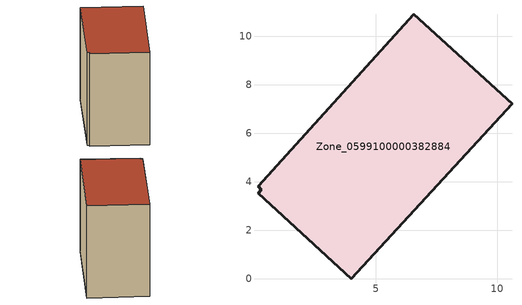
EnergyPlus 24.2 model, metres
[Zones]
Zone_0599100000382884
 floor ground (C_G): 0.14,3.52 0.28,3.68 0.14,3.81 6.55,10.91 10.6,7.21 3.98,0 z0
 wall outside (C_F): 6.55,10.91 0.14,3.81 0.28,3.68 0.14,3.52 3.98,0 10.6,7.21 6.55,10.91 z0:8.75
 roof outside (C_R): 0.28,3.68 0.14,3.52 3.98,0 10.6,7.21 6.55,10.91 0.14,3.81 z8.75
[BUILDING]
Pand.0599100000382884: North Axis=0; Terrain=City; Loads Convergence Tolerance Value=0.04; Temperature Convergence Tolerance Value=0.4; Solar Distribution=FullExterior; Maximum Number of Warmup Days=25; Minimum Number of Warmup Days=1
[Site:Location]
Rotterdam.The.Hague.AP_ZH_NLD Design_Conditions: Latitude=51.96; Longitude=4.45; Time Zone=1; Elevation=-4.5
[SITE:GROUNDTEMPERATURE:BUILDINGSURFACE]
18, 18, 18, 18, 18, 18, 18, 18, 18, 18, 18, 18
[MATERIAL] Thermal Absorptance=0.9; Solar Absorptance=0.7; Visible Absorptance=0.7
Name | Roughness | Thickness | Conductivity | Density | Specific Heat
G.TC.1992-2005 | MediumSmooth | 0.15 | 0.06 | 540 | 1210
F.TC.1992-2005 | Rough | 0.3 | 0.12 | 1920 | 840
R.TC.1992-2005 | MediumRough | 0.2 | 0.08 | 1500 | 1000
[CONSTRUCTION]
C_G: G.TC.1992-2005
C_F: F.TC.1992-2005
C_R: R.TC.1992-2005
[ZONE]
Zone_0599100000382884: Type=1; Multiplier=1; Ceiling Height=Autocalculate; Volume=Autocalculate; Floor Area=autocalculate; Part of Total Floor Area=Yes
[ZONEINFILTRATION:DESIGNFLOWRATE]
Infil_Zone_0599100000382884: Zone or ZoneList or Space or SpaceList=Zone_0599100000382884; Schedule=AlwaysOn; Design Flow Rate Calculation Method=Flow/Area; Flow Rate per Floor Area=0.0015; Constant Term Coefficient=1; Temperature Term Coefficient=0; Velocity Term Coefficient=0; Velocity Squared Term Coefficient=0
[HVACTEMPLATE:ZONE:IDEALLOADSAIRSYSTEM]
Zone_0599100000382884: Maximum Heating Supply Air Temperature=50; Minimum Cooling Supply Air Temperature=13; Maximum Heating Supply Air Humidity Ratio=0.0156; Minimum Cooling Supply Air Humidity Ratio=0.0077; Heating Limit=NoLimit; Cooling Limit=NoLimit; Dehumidification Control Type=ConstantSensibleHeatRatio; Cooling Sensible Heat Ratio=0.7; Dehumidification Setpoint=60; Humidification Control Type=None; Humidification Setpoint=30; Outdoor Air Method=None; Outdoor Air Flow Rate per Person=0.00944; Outdoor Air Flow Rate per Zone Floor Area=0; Outdoor Air Flow Rate per Zone=0; Demand Controlled Ventilation Type=None; Outdoor Air Economizer Type=NoEconomizer; Heat Recovery Type=None; Sensible Heat Recovery Effectiveness=0.7; Latent Heat Recovery Effectiveness=0.65
[ZONECONTROL:THERMOSTAT]
ThermostatControl_Zone_0599100000382884: Zone or ZoneList=Zone_0599100000382884; Control Type Schedule=DualSetpointControlType; Control 1=Thermostat_Zone_0599100000382884; Temperature Difference Between Cutout And Setpoint=0
[THERMOSTATSETPOINT:DUALSETPOINT]
Thermostat_Zone_0599100000382884: Heating Setpoint Temperature Schedule=HeatingSetpoint_Zone_0599100000382884; Cooling Setpoint Temperature Schedule=CoolingSetpoint_Zone_0599100000382884
[SCHEDULE:COMPACT]
HeatingSetpoint_Zone_0599100000382884: Through: 12/31, For: AllDays, Until: 24:00, 21
CoolingSetpoint_Zone_0599100000382884: Through: 12/31, For: AllDays, Until: 24:00, 24
DualSetpointControlType: Through: 12/31, For: AllDays, Until: 24:00, 4
AlwaysOn: Through: 12/31, For: AllDays, Until: 24:00, 1
